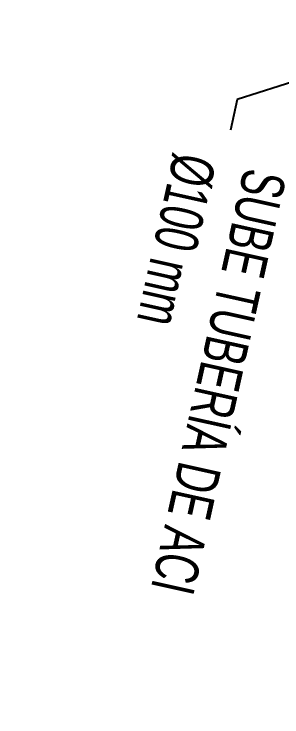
# Model space of a CAD drawing. Header units: inches. Extents: x 0 to 766, y -245 to 236.
# Drawn here: x 709.216 to 710.459, y 117.155 to 120.42 of the extents above; entities that cross this region are included whole.
import ezdxf
from ezdxf import colors
from ezdxf.entities.mleader import LeaderData, LeaderLine
from ezdxf.math import Vec2, Vec3

# ---------------------------------------------------------------- set-up
doc = ezdxf.new("R2010")
doc.units = ezdxf.units.IN
doc.header["$MEASUREMENT"] = 0
doc.layers.add('000 SOS 911 EQUIPOS', color=5, linetype='Continuous', lineweight=25)
doc.layers.add('000 SOS 911 TEXTOS ACI', color=7, linetype='Continuous', lineweight=9)
doc.styles.add('PIPE', font='ARIALN.TTF', dxfattribs={"width": 0.8})

# ---------------------------------------------------------------- blocks, each defined once
blk = doc.blocks.new('ACI 240312')
at = {"layer": '000 SOS 911 TEXTOS ACI'}
ml = blk.add_multileader_mtext('Standard', dxfattribs=at)
ml.set_content('SUBE TUBERÍA DE ACI %%C100 mm ', color=256, style='PIPE')
ml.set_leader_properties(color=7)
ml.build(insert=Vec2(0, 0))
ml.multileader.update_dxf_attribs({"text_left_attachment_type": 2, "text_right_attachment_type": 2, "dogleg_length": 2, "arrow_head_size": 0.15})
ctx = ml.context
ctx.base_point, ctx.char_height, ctx.arrow_head_size, ctx.landing_gap_size, ctx.plane_origin, ctx.plane_x_axis, ctx.plane_y_axis = Vec3(-3.6296, 23.9564, 0), 0.2, 0.15, 0.15, Vec3(-5.4637, 19.3939, 0), Vec3(-0.216761, -0.976225), Vec3(0.976225, -0.216761)
ctx.left_attachment, ctx.right_attachment = 2, 2
notes = []
notes.append((ctx, [(1, (1, 1, 0), (-3.598, 24.099, 0), (-0.216761, -0.976225), 0.1461, [(0, [(-2.3567, 24.4966, 0)], 0, [])])]))
ctx.mtext.insert, ctx.mtext.text_direction, ctx.mtext.rotation, ctx.mtext.width, ctx.mtext.defined_height, ctx.mtext.flow_direction = Vec3(-3.369, 23.7449, 0), Vec3(-0.216761, -0.976225), 4.493893, 2.330514, 0.5575, 5
ctx.mtext.has_bg_fill, ctx.mtext.bg_color, ctx.mtext.bg_scale_factor, ctx.mtext.bg_transparency, ctx.mtext.use_window_bg_color = 1, -1073741824, 2, 0, 1
for ctx, leaders in notes:
    for number, flags, end, landing, length, lines in leaders:
        leader = LeaderData()
        leader.index, (leader.has_last_leader_line, leader.has_dogleg_vector, leader.attachment_direction) = number, flags
        leader.last_leader_point, leader.dogleg_vector, leader.dogleg_length = Vec3(end), Vec3(landing), length
        for number, points, colour, breaks in lines:
            line = LeaderLine()
            line.index, line.vertices, line.color, line.breaks = number, Vec3.list(points), colors.encode_raw_color(colour), breaks
            leader.lines.append(line)
        ctx.leaders.append(leader)

msp = doc.modelspace()

# ---------------------------------------------------------------- block references
at = {"layer": '000 SOS 911 EQUIPOS'}
msp.add_blockref('ACI 240312', (713.8498, 95.9237), dxfattribs=at)

doc.saveas('drawing.dxf')
